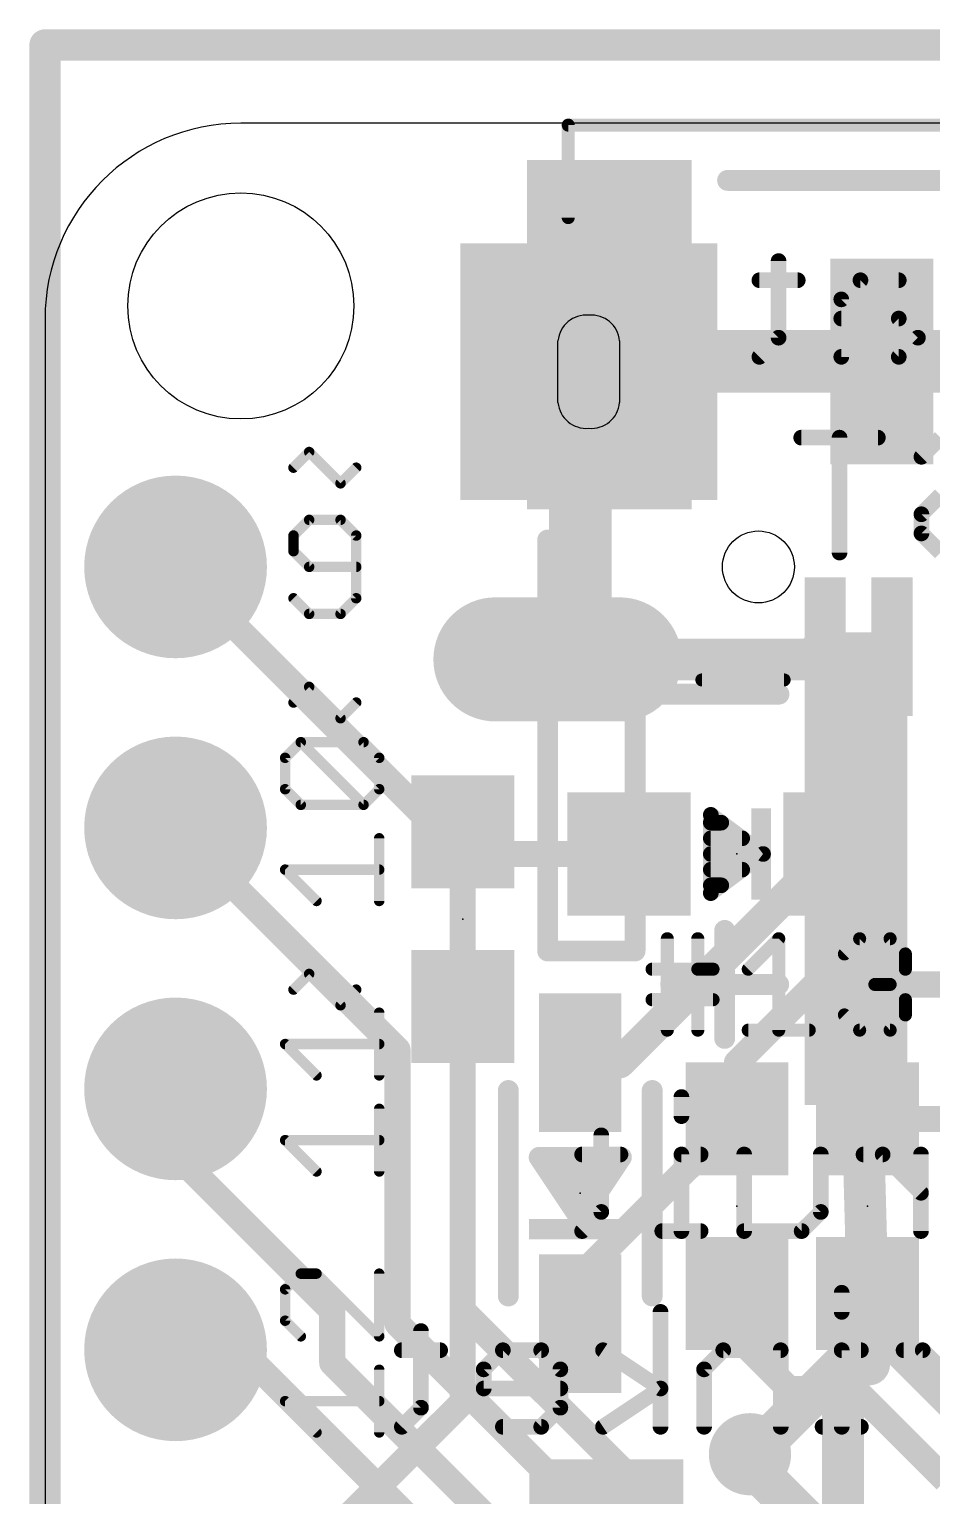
# Model space of a CAD drawing. Extents: x -9 to 9, y -1.3 to 37.
# Drawn here: x -9.04 to -0.26, y 22.71 to 36.98 of the extents above; entities that cross this region are included whole.
import ezdxf

# ---------------------------------------------------------------- set-up
doc = ezdxf.new("R2010")
doc.units = 0
for name, color, linetype in [('1', 12, 'CONTINUOUS'), ('16', 132, 'CONTINUOUS'), ('17', 110, 'CONTINUOUS'), ('18', 110, 'CONTINUOUS'), ('20', 53, 'CONTINUOUS'), ('21', 40, 'CONTINUOUS'), ('22', 6, 'CONTINUOUS'), ('23', 53, 'CONTINUOUS')]:
    doc.layers.add(name, color=color, linetype=linetype)

# ---------------------------------------------------------------- blocks, each defined once
blk = doc.blocks.new('RECT')
blk.add_solid([(-0.5, -0.5), (0.5, -0.5), (-0.5, 0.5), (0.5, 0.5)])
blk = doc.blocks.new('OFFSETP100')
at = {"const_width": 1}
blk.add_lwpolyline([(0, 0), (1, 0)], dxfattribs=at)
at = {"const_width": 0.5}
for points in [[(0, 0.25, 1), (0, -0.25)], [(1, -0.25, 1), (1, 0.25)]]:
    blk.add_lwpolyline(points, format="xyb", dxfattribs=at)
blk = doc.blocks.new('SQUAREP')
blk.add_solid([(-0.5, -0.5), (0.5, -0.5), (-0.5, 0.5), (0.5, 0.5)])
blk = doc.blocks.new('ROUNDP')
at = {"const_width": 0.5}
blk.add_lwpolyline([(0, -0.25, 1), (0, 0.25, 1), (0, -0.25)], format="xyb", dxfattribs=at)
blk = doc.blocks.new('ROUNDV')
at = {"const_width": 0.5}
blk.add_lwpolyline([(0, -0.25, 1), (0, 0.25, 1), (0, -0.25)], format="xyb", dxfattribs=at)

msp = doc.modelspace()

# ---------------------------------------------------------------- linework, layer by layer
at = {"layer": '1'}
for points, const_width in [([(-3.5, 33.75), (-3.6, 33.65)], 0.6096), ([(-0.75, 33.75), (-3.5, 33.75)], 0.6096), ([(-0.75, 33.75), (0.75, 33.75)], 0.6096), ([(-3.683, 31.233), (-3.683, 33.528)], 0.6096), ([(-3.3, 30.85), (-3.683, 31.233)], 0.6096), ([(-1.3, 30.975), (-1.425, 30.85)], 0.4064), ([(-1.3, 30.975), (-1.3, 28.893)], 0.3048), ([(-1.425, 30.85), (-3.3, 30.85)], 0.4064), ([(-4.611, 28.956), (-4.826, 29.171)], 0.254), ([(-3.209, 28.956), (-4.611, 28.956)], 0.254), ([(-1.397, 28.829), (-3.302, 26.924)], 0.3048), ([(-1.397, 28.829), (-1.109, 28.956)], 0.3048), ([(-1.3, 28.893), (-1.173, 28.893)], 0.3048), ([(-1.173, 28.893), (-1.109, 28.956)], 0.3048), ([(-1.397, 27.686), (-2.159, 26.924)], 0.254), ([(0, 27.686), (-1.397, 27.686)], 0.254), ([(-4.826, 27.471), (-4.826, 23.622)], 0.254), ([(-3.302, 26.924), (-3.683, 26.924)], 0.3048), ([(-2.159, 26.924), (-2.159, 26.377)], 0.254), ([(-3.683, 24.853), (-2.159, 26.377)], 0.254), ([(-0.889, 26.377), (0.508, 26.377)], 0.254), ([(-3.683, 24.384), (-3.683, 24.853)], 0.254), ([(-2.159, 24.257), (-2.159, 24.677)], 0.254), ([(-0.889, 24.677), (-0.889, 24.384)], 0.254), ([(-0.889, 24.384), (0.381, 23.114)], 0.254), ([(-1.651, 23.749), (-2.159, 24.257)], 0.254), ([(-1.016, 23.749), (-1.651, 23.749)], 0.254), ([(-0.127, 22.86), (-1.016, 23.749)], 0.254), ([(-4.826, 23.622), (-6.985, 21.463)], 0.254), ([(-1.173, 22.159), (-2.128, 23.114)], 0.4064), ([(-2.032, 23.114), (-2.128, 23.114)], 0.4064)]:
    msp.add_lwpolyline(points, dxfattribs=dict(at, const_width=const_width))
for points, const_width in [([(-3.5, 33.9024, 1), (-3.5, 33.5976)], 0.3048), ([(-3.3922, 33.6422, 1), (-3.6078, 33.8578)], 0.3048), ([(-0.75, 33.9024, 1), (-0.75, 33.5976)], 0.3048), ([(-0.75, 33.5976, 1), (-0.75, 33.9024)], 0.3048), ([(-3.5306, 33.528, 1), (-3.8354, 33.528)], 0.3048), ([(-3.7078, 33.7578, 1), (-3.4922, 33.5422)], 0.3048), ([(-3.5752, 31.3408, 1), (-3.7908, 31.1252)], 0.3048), ([(-3.8354, 31.233, 1), (-3.5306, 31.233)], 0.3048), ([(-1.2282, 30.9032, 1), (-1.3718, 31.0468)], 0.2032), ([(-1.2238, 30.975, 1), (-1.3762, 30.975)], 0.1524), ([(-3.4078, 30.7422, 1), (-3.1922, 30.9578)], 0.3048), ([(-3.3, 30.9516, 1), (-3.3, 30.7484)], 0.2032), ([(-1.4968, 30.9218, 1), (-1.3532, 30.7782)], 0.2032), ([(-1.425, 30.7484, 1), (-1.425, 30.9516)], 0.2032), ([(-4.7811, 29.2159, 1), (-4.8709, 29.1261)], 0.127), ([(-4.611, 29.0195, 1), (-4.611, 28.8925)], 0.127), ([(-4.6559, 28.9111, 1), (-4.5661, 29.0009)], 0.127), ([(-3.209, 28.8925, 1), (-3.209, 29.0195)], 0.127), ([(-1.4277, 28.8987, 1), (-1.3663, 28.7593)], 0.1524), ([(-1.3431, 28.7751, 1), (-1.4509, 28.8829)], 0.1524), ([(-1.3, 28.9692, 1), (-1.3, 28.8168)], 0.1524), ([(-1.2265, 28.9473, 1), (-1.1195, 28.8387)], 0.1524), ([(-1.173, 28.8168, 1), (-1.173, 28.9692)], 0.1524), ([(-1.0555, 28.9017, 1), (-1.1625, 29.0103)], 0.1524), ([(-1.0783, 28.8863, 1), (-1.1397, 29.0257)], 0.1524), ([(-1.3762, 28.893, 1), (-1.2238, 28.893)], 0.1524), ([(-1.397, 27.7495, 1), (-1.397, 27.6225)], 0.127), ([(-1.3521, 27.6411, 1), (-1.4419, 27.7309)], 0.127), ([(-4.7625, 27.471, 1), (-4.8895, 27.471)], 0.127), ([(-3.683, 27.0002, 1), (-3.683, 26.8478)], 0.1524), ([(-3.3559, 26.9779, 1), (-3.2481, 26.8701)], 0.1524), ([(-3.302, 26.8478, 1), (-3.302, 27.0002)], 0.1524), ([(-2.0955, 26.924, 1), (-2.2225, 26.924)], 0.127), ([(-2.2039, 26.9689, 1), (-2.1141, 26.8791)], 0.127), ([(-2.2225, 26.377, 1), (-2.0955, 26.377)], 0.127), ([(-2.1141, 26.3321, 1), (-2.2039, 26.4219)], 0.127), ([(-0.889, 26.4405, 1), (-0.889, 26.3135)], 0.127), ([(-3.6195, 24.853, 1), (-3.7465, 24.853)], 0.127), ([(-3.7279, 24.8979, 1), (-3.6381, 24.8081)], 0.127), ([(-2.0955, 24.677, 1), (-2.2225, 24.677)], 0.127), ([(-0.8255, 24.677, 1), (-0.9525, 24.677)], 0.127), ([(-3.7465, 24.384, 1), (-3.6195, 24.384)], 0.127), ([(-0.8441, 24.4289, 1), (-0.9339, 24.3391)], 0.127), ([(-0.9525, 24.384, 1), (-0.8255, 24.384)], 0.127), ([(-2.1141, 24.3019, 1), (-2.2039, 24.2121)], 0.127), ([(-2.2225, 24.257, 1), (-2.0955, 24.257)], 0.127), ([(-1.651, 23.8125, 1), (-1.651, 23.6855)], 0.127), ([(-1.6959, 23.7041, 1), (-1.6061, 23.7939)], 0.127), ([(-0.9711, 23.7939, 1), (-1.0609, 23.7041)], 0.127), ([(-1.016, 23.6855, 1), (-1.016, 23.8125)], 0.127), ([(-4.7811, 23.5771, 1), (-4.8709, 23.6669)], 0.127), ([(-4.8895, 23.622, 1), (-4.7625, 23.622)], 0.127), ([(-2.128, 23.2156, 1), (-2.128, 23.0124)], 0.2032), ([(-2.0562, 23.1858, 1), (-2.1998, 23.0422)], 0.2032), ([(-2.032, 23.0124, 1), (-2.032, 23.2156)], 0.2032)]:
    msp.add_lwpolyline(points, format="xyb", dxfattribs=dict(at, const_width=const_width))
at = {"layer": '16'}
for points, const_width in [([(-8.89, 36.83), (-8.89, 0)], 0.3048), ([(8.89, 36.83), (-8.89, 36.83)], 0.3048), ([(-4.826, 28.956), (-7.62, 31.75)], 0.254), ([(-5.461, 27.051), (-7.62, 29.21)], 0.254), ([(-4.826, 24.511), (-4.826, 28.956)], 0.254), ([(-0.873, 24.13), (-1, 28.812)], 0.4064), ([(-5.461, 24.384), (-5.461, 27.051)], 0.254), ([(-7.62, 26.035), (-7.62, 26.67)], 0.254), ([(-6.096, 24.511), (-7.62, 26.035)], 0.254), ([(-6.096, 24.003), (-6.096, 24.511)], 0.254), ([(-1.016, 20.701), (-4.826, 24.511)], 0.254), ([(-5.461, 24.384), (-2.54, 21.463)], 0.254), ([(-0.985, 24.13), (-1.1275, 23.9875)], 0.4064), ([(-0.985, 24.13), (-0.873, 24.13)], 0.4064), ([(-0.873, 23.988), (-0.873, 24.13)], 0.4064), ([(-6.985, 24.13), (-7.62, 24.13)], 0.254), ([(-3.556, 20.701), (-6.985, 24.13)], 0.254), ([(-3.048, 20.955), (-6.096, 24.003)], 0.254), ([(-2.001, 23.114), (-1.1275, 23.9875)], 0.4064), ([(-1.1275, 22.4856), (-1.1275, 23.9875)], 0.4064), ([(-2.001, 23.114), (-2.032, 23.114)], 0.4064)]:
    msp.add_lwpolyline(points, dxfattribs=dict(at, const_width=const_width))
for points, const_width in [([(-8.8138, 36.83, 1), (-8.9662, 36.83)], 0.1524), ([(-8.89, 36.9062, 1), (-8.89, 36.7538)], 0.1524), ([(-7.5751, 31.7949, 1), (-7.6649, 31.7051)], 0.127), ([(-7.5751, 29.2549, 1), (-7.6649, 29.1651)], 0.127), ([(-4.7625, 28.956, 1), (-4.8895, 28.956)], 0.127), ([(-4.8709, 28.9111, 1), (-4.7811, 29.0009)], 0.127), ([(-0.8984, 28.8148, 1), (-1.1016, 28.8092)], 0.2032), ([(-5.3975, 27.051, 1), (-5.5245, 27.051)], 0.127), ([(-5.5059, 27.0061, 1), (-5.4161, 27.0959)], 0.127), ([(-7.5565, 26.67, 1), (-7.6835, 26.67)], 0.127), ([(-7.5751, 26.0799, 1), (-7.6649, 25.9901)], 0.127), ([(-7.6835, 26.035, 1), (-7.5565, 26.035)], 0.127), ([(-6.0325, 24.511, 1), (-6.1595, 24.511)], 0.127), ([(-6.1409, 24.4661, 1), (-6.0511, 24.5559)], 0.127), ([(-4.7811, 24.5559, 1), (-4.8709, 24.4661)], 0.127), ([(-4.8895, 24.511, 1), (-4.7625, 24.511)], 0.127), ([(-5.4161, 24.4289, 1), (-5.5059, 24.3391)], 0.127), ([(-5.5245, 24.384, 1), (-5.3975, 24.384)], 0.127), ([(-0.985, 24.2316, 1), (-0.985, 24.0284)], 0.2032), ([(-0.9132, 24.0582, 1), (-1.0568, 24.2018)], 0.2032), ([(-0.7714, 24.13, 1), (-0.9746, 24.13)], 0.2032), ([(-0.873, 24.0284, 1), (-0.873, 24.2316)], 0.2032), ([(-7.62, 24.1935, 1), (-7.62, 24.0665)], 0.127), ([(-6.9401, 24.1749, 1), (-7.0299, 24.0851)], 0.127), ([(-6.985, 24.0665, 1), (-6.985, 24.1935)], 0.127), ([(-6.0511, 24.0479, 1), (-6.1409, 23.9581)], 0.127), ([(-1.0259, 23.9875, 1), (-1.2291, 23.9875)], 0.2032), ([(-1.1993, 24.0593, 1), (-1.0557, 23.9157)], 0.2032), ([(-1.0557, 23.9157, 1), (-1.1993, 24.0593)], 0.2032), ([(-0.9746, 24.1272, 1), (-0.7714, 24.1328)], 0.2032), ([(-6.1595, 24.003, 1), (-6.0325, 24.003)], 0.127), ([(-0.9746, 23.988, 1), (-0.7714, 23.988)], 0.2032), ([(-2.032, 23.2156, 1), (-2.032, 23.0124)], 0.2032), ([(-2.0728, 23.1858, 1), (-1.9292, 23.0422)], 0.2032), ([(-2.001, 23.0124, 1), (-2.001, 23.2156)], 0.2032)]:
    msp.add_lwpolyline(points, format="xyb", dxfattribs=dict(at, const_width=const_width))
at = {"layer": '20'}
for p, q in [((6.985, 36.068), (-6.985, 36.068)), ((-8.89, 34.163), (-8.89, 0)), ((-3.9, 33.35), (-3.9, 33.95)), ((-3.3, 33.95), (-3.3, 33.35))]:
    msp.add_line(p, q, dxfattribs=at)
for centre, radius in [((-6.985, 34.29), 1.1), ((-1.95, 31.75), 0.35)]:
    msp.add_circle(centre, radius, dxfattribs=at)
for centre, radius, start, end in [((-6.985, 34.163), 1.905, 90, 180), ((-3.625, 33.925), 0.2761, 84.8056, 174.8056), ((-3.575, 33.925), 0.2761, 5.1944, 95.1944), ((-3.625, 33.375), 0.2761, 185.1944, 275.1944), ((-3.575, 33.375), 0.2761, 264.8056, 354.8056)]:
    msp.add_arc(centre, radius, start, end, dxfattribs=at)
at = {"layer": '21'}
for points, const_width in [([(-3.8, 36.0818, 1), (-3.8, 36.0183)], 0.0635), ([(-3.7683, 36.05, 1), (-3.8318, 36.05)], 0.0635), ([(-3.8318, 35.15, 1), (-3.7683, 35.15)], 0.0635), ([(-6.3022, 32.8865, 1), (-6.3382, 32.8506)], 0.0508), ([(-6.3022, 32.8506, 1), (-6.3382, 32.8865)], 0.0508), ([(-6.4907, 32.7339, 1), (-6.4548, 32.698)], 0.0508), ([(-5.8446, 32.698, 1), (-5.8806, 32.7339)], 0.0508), ([(-6.0331, 32.5814, 1), (-5.9972, 32.5455)], 0.0508), ([(-6.0331, 32.5455, 1), (-5.9972, 32.5814)], 0.0508), ([(-6.3202, 32.2334, 1), (-6.3202, 32.1826)], 0.0508), ([(-6.3022, 32.19, 1), (-6.3382, 32.2259)], 0.0508), ([(-5.9972, 32.2259, 1), (-6.0331, 32.19)], 0.0508), ([(-6.0151, 32.1826, 1), (-6.0151, 32.2334)], 0.0508), ([(-6.4473, 32.0555, 1), (-6.4981, 32.0555)], 0.0508), ([(-6.4907, 32.0734, 1), (-6.4548, 32.0375)], 0.0508), ([(-5.8372, 32.0555, 1), (-5.888, 32.0555)], 0.0508), ([(-5.8806, 32.0375, 1), (-5.8446, 32.0734)], 0.0508), ([(-6.4548, 31.9209, 1), (-6.4907, 31.885)], 0.0508), ([(-6.4981, 31.9029, 1), (-6.4473, 31.9029)], 0.0508), ([(-6.3202, 31.7758, 1), (-6.3202, 31.725)], 0.0508), ([(-6.3382, 31.7324, 1), (-6.3022, 31.7684)], 0.0508), ([(-5.8626, 31.725, 1), (-5.8626, 31.7758)], 0.0508), ([(-6.4548, 31.4633, 1), (-6.4907, 31.4274)], 0.0508), ([(-5.888, 31.4453, 1), (-5.8372, 31.4453)], 0.0508), ([(-5.8446, 31.4274, 1), (-5.8806, 31.4633)], 0.0508), ([(-6.3202, 31.3182, 1), (-6.3202, 31.2674)], 0.0508), ([(-6.3382, 31.2748, 1), (-6.3022, 31.3108)], 0.0508), ([(-6.0331, 31.3108, 1), (-5.9972, 31.2748)], 0.0508), ([(-6.0151, 31.2674, 1), (-6.0151, 31.3182)], 0.0508), ([(-2.5, 30.6818, 1), (-2.5, 30.6183)], 0.0635), ([(-1.7, 30.6183, 1), (-1.7, 30.6818)], 0.0635), ([(-6.3022, 30.6005, 1), (-6.3382, 30.5646)], 0.0508), ([(-6.3022, 30.5646, 1), (-6.3382, 30.6005)], 0.0508), ([(-6.4907, 30.4479, 1), (-6.4548, 30.412)], 0.0508), ([(-5.8446, 30.412, 1), (-5.8806, 30.4479)], 0.0508), ([(-6.0331, 30.2954, 1), (-5.9972, 30.2595)], 0.0508), ([(-6.0331, 30.2595, 1), (-5.9972, 30.2954)], 0.0508), ([(-6.4015, 30.0698, 1), (-6.4015, 30.019)], 0.0508), ([(-6.3835, 30.0624, 1), (-6.4194, 30.0265)], 0.0508), ([(-6.3835, 30.0265, 1), (-6.4194, 30.0624)], 0.0508), ([(-5.7734, 30.0624, 1), (-5.8093, 30.0265)], 0.0508), ([(-5.7913, 30.019, 1), (-5.7913, 30.0698)], 0.0508), ([(-6.5286, 29.8919, 1), (-6.5794, 29.8919)], 0.0508), ([(-6.5719, 29.9099, 1), (-6.536, 29.8739)], 0.0508), ([(-5.6134, 29.8919, 1), (-5.6642, 29.8919)], 0.0508), ([(-5.6568, 29.8739, 1), (-5.6208, 29.9099)], 0.0508), ([(-6.5794, 29.5868, 1), (-6.5286, 29.5868)], 0.0508), ([(-6.536, 29.6048, 1), (-6.5719, 29.5689)], 0.0508), ([(-5.6642, 29.5868, 1), (-5.6134, 29.5868)], 0.0508), ([(-5.6208, 29.5689, 1), (-5.6568, 29.6048)], 0.0508), ([(-6.4015, 29.4597, 1), (-6.4015, 29.4089)], 0.0508), ([(-6.4194, 29.4164, 1), (-6.3835, 29.4523)], 0.0508), ([(-5.8093, 29.4523, 1), (-5.7734, 29.4164)], 0.0508), ([(-5.8093, 29.4164, 1), (-5.7734, 29.4523)], 0.0508), ([(-5.7913, 29.4089, 1), (-5.7913, 29.4597)], 0.0508), ([(-2.3901, 29.3675, 1), (-2.4359, 29.3065)], 0.0762), ([(-2.3749, 29.337, 1), (-2.4511, 29.337)], 0.0762), ([(-2.413, 29.2989, 1), (-2.413, 29.2227)], 0.0762), ([(-2.3114, 29.2227, 1), (-2.3114, 29.2989)], 0.0762), ([(-5.6134, 29.1089, 1), (-5.6642, 29.1089)], 0.0508), ([(-2.413, 29.1465, 1), (-2.413, 29.0703)], 0.0762), ([(-2.1082, 29.0703, 1), (-2.1082, 29.1465)], 0.0762), ([(-2.413, 28.9941, 1), (-2.413, 28.9179)], 0.0762), ([(-1.8821, 28.9255, 1), (-1.9279, 28.9865)], 0.0762), ([(-1.9279, 28.9255, 1), (-1.8821, 28.9865)], 0.0762), ([(-1.905, 28.9179, 1), (-1.905, 28.9941)], 0.0762), ([(-6.554, 28.8293, 1), (-6.554, 28.7785)], 0.0508), ([(-6.536, 28.8218, 1), (-6.5719, 28.7859)], 0.0508), ([(-5.6388, 28.7785, 1), (-5.6388, 28.8293)], 0.0508), ([(-2.413, 28.8417, 1), (-2.413, 28.7655)], 0.0762), ([(-2.1082, 28.7655, 1), (-2.1082, 28.8417)], 0.0762), ([(-2.413, 28.6893, 1), (-2.413, 28.6131)], 0.0762), ([(-2.3114, 28.6131, 1), (-2.3114, 28.6893)], 0.0762), ([(-2.4359, 28.6055, 1), (-2.3901, 28.5445)], 0.0762), ([(-2.4511, 28.575, 1), (-2.3749, 28.575)], 0.0762), ([(-6.2669, 28.4808, 1), (-6.231, 28.5168)], 0.0508), ([(-5.6642, 28.4988, 1), (-5.6134, 28.4988)], 0.0508), ([(-2.8045, 28.1313, 1), (-2.868, 28.1313)], 0.0635), ([(-2.5079, 28.1313, 1), (-2.5714, 28.1313)], 0.0635), ([(-1.7206, 28.1313, 1), (-1.7841, 28.1313)], 0.0635), ([(-1.7299, 28.1088, 1), (-1.7748, 28.1537)], 0.0635), ([(-0.9652, 28.163, 1), (-0.9652, 28.0995)], 0.0635), ([(-0.9427, 28.1088, 1), (-0.9876, 28.1537)], 0.0635), ([(-0.6461, 28.1537, 1), (-0.691, 28.1088)], 0.0635), ([(-0.6686, 28.0995, 1), (-0.6686, 28.163)], 0.0635), ([(-1.1359, 28.0054, 1), (-1.091, 27.9605)], 0.0635), ([(-0.4885, 27.983, 1), (-0.552, 27.983)], 0.0635), ([(-0.5427, 27.9605, 1), (-0.4978, 28.0054)], 0.0635), ([(-6.3022, 27.8065, 1), (-6.3382, 27.7706)], 0.0508), ([(-6.3022, 27.7706, 1), (-6.3382, 27.8065)], 0.0508), ([(-2.9845, 27.8664, 1), (-2.9845, 27.8029)], 0.0635), ([(-2.5396, 27.8664, 1), (-2.5396, 27.8029)], 0.0635), ([(-2.5396, 27.8029, 1), (-2.5396, 27.8664)], 0.0635), ([(-2.3913, 27.8029, 1), (-2.3913, 27.8664)], 0.0635), ([(-2.0714, 27.8571, 1), (-2.0265, 27.8122)], 0.0635), ([(-0.552, 27.8347, 1), (-0.4885, 27.8347)], 0.0635), ([(-0.4978, 27.8122, 1), (-0.5427, 27.8571)], 0.0635), ([(-0.8169, 27.7181, 1), (-0.8169, 27.6546)], 0.0635), ([(-0.6461, 27.7088, 1), (-0.691, 27.6639)], 0.0635), ([(-0.691, 27.7088, 1), (-0.6461, 27.6639)], 0.0635), ([(-0.6686, 27.6546, 1), (-0.6686, 27.7181)], 0.0635), ([(-6.4907, 27.6539, 1), (-6.4548, 27.618)], 0.0508), ([(-5.8446, 27.618, 1), (-5.8806, 27.6539)], 0.0508), ([(-2.9845, 27.5698, 1), (-2.9845, 27.5063)], 0.0635), ([(-2.3913, 27.5063, 1), (-2.3913, 27.5698)], 0.0635), ([(-0.4885, 27.5381, 1), (-0.552, 27.5381)], 0.0635), ([(-0.5427, 27.5156, 1), (-0.4978, 27.5605)], 0.0635), ([(-6.0331, 27.5014, 1), (-5.9972, 27.4655)], 0.0508), ([(-6.0331, 27.4655, 1), (-5.9972, 27.5014)], 0.0508), ([(-5.6134, 27.4114, 1), (-5.6642, 27.4114)], 0.0508), ([(-1.091, 27.4122, 1), (-1.1359, 27.3673)], 0.0635), ([(-0.552, 27.3898, 1), (-0.4885, 27.3898)], 0.0635), ([(-0.4978, 27.3673, 1), (-0.5427, 27.4122)], 0.0635), ([(-2.868, 27.2415, 1), (-2.8045, 27.2415)], 0.0635), ([(-2.5714, 27.2415, 1), (-2.5079, 27.2415)], 0.0635), ([(-2.049, 27.2733, 1), (-2.049, 27.2098)], 0.0635), ([(-1.7841, 27.2415, 1), (-1.7206, 27.2415)], 0.0635), ([(-1.4558, 27.2098, 1), (-1.4558, 27.2733)], 0.0635), ([(-0.9652, 27.2733, 1), (-0.9652, 27.2098)], 0.0635), ([(-0.9876, 27.219, 1), (-0.9427, 27.264)], 0.0635), ([(-0.691, 27.264, 1), (-0.6461, 27.219)], 0.0635), ([(-0.6686, 27.2098, 1), (-0.6686, 27.2733)], 0.0635), ([(-6.554, 27.1317, 1), (-6.554, 27.0809)], 0.0508), ([(-6.536, 27.1243, 1), (-6.5719, 27.0884)], 0.0508), ([(-5.6388, 27.0809, 1), (-5.6388, 27.1317)], 0.0508), ([(-6.2669, 26.7833, 1), (-6.231, 26.8192)], 0.0508), ([(-5.6642, 26.8013, 1), (-5.6134, 26.8013)], 0.0508), ([(-4.3322, 26.654, 1), (-4.4338, 26.654)], 0.1016), ([(-2.9322, 26.654, 1), (-3.0338, 26.654)], 0.1016), ([(-5.6134, 26.4759, 1), (-5.6642, 26.4759)], 0.0508), ([(-6.554, 26.1962, 1), (-6.554, 26.1454)], 0.0508), ([(-6.536, 26.1888, 1), (-6.5719, 26.1529)], 0.0508), ([(-5.6388, 26.1454, 1), (-5.6388, 26.1962)], 0.0508), ([(-4.0407, 26.0322, 1), (-4.1253, 25.9758)], 0.1016), ([(-4.083, 26.0548, 1), (-4.083, 25.9532)], 0.1016), ([(-3.2407, 25.9758, 1), (-3.3253, 26.0322)], 0.1016), ([(-3.283, 25.9532, 1), (-3.283, 26.0548)], 0.1016), ([(-6.2669, 25.8478, 1), (-6.231, 25.8837)], 0.0508), ([(-5.6642, 25.8658, 1), (-5.6134, 25.8658)], 0.0508), ([(-3.8407, 25.8822, 1), (-3.9253, 25.8258)], 0.1016), ([(-3.883, 25.9048, 1), (-3.883, 25.8032)], 0.1016), ([(-3.8513, 25.8572, 1), (-3.8513, 25.7556)], 0.1016), ([(-3.4407, 25.8258, 1), (-3.5253, 25.8822)], 0.1016), ([(-3.5147, 25.7556, 1), (-3.5147, 25.8572)], 0.1016), ([(-3.483, 25.8032, 1), (-3.483, 25.9048)], 0.1016), ([(-3.7158, 25.654, 1), (-3.7158, 25.5524)], 0.1016), ([(-3.6502, 25.5524, 1), (-3.6502, 25.654)], 0.1016), ([(-3.7253, 25.5822, 1), (-3.6407, 25.5258)], 0.1016), ([(-3.7253, 25.5258, 1), (-3.6407, 25.5822)], 0.1016), ([(-3.7253, 25.4322, 1), (-3.6407, 25.3758)], 0.1016), ([(-3.7253, 25.3758, 1), (-3.6407, 25.4322)], 0.1016), ([(-6.4015, 24.8968, 1), (-6.4015, 24.846)], 0.0508), ([(-6.3835, 24.8534, 1), (-6.4194, 24.8894)], 0.0508), ([(-6.231, 24.8894, 1), (-6.2669, 24.8534)], 0.0508), ([(-6.2489, 24.846, 1), (-6.2489, 24.8968)], 0.0508), ([(-5.6134, 24.8714, 1), (-5.6642, 24.8714)], 0.0508), ([(-6.5286, 24.7189, 1), (-6.5794, 24.7189)], 0.0508), ([(-6.5719, 24.7368, 1), (-6.536, 24.7009)], 0.0508), ([(-4.4338, 24.654, 1), (-4.3322, 24.654)], 0.1016), ([(-3.0338, 24.654, 1), (-2.9322, 24.654)], 0.1016), ([(-6.536, 24.4318, 1), (-6.5719, 24.3958)], 0.0508), ([(-6.5794, 24.4138, 1), (-6.5286, 24.4138)], 0.0508), ([(-6.4194, 24.2433, 1), (-6.3835, 24.2792)], 0.0508), ([(-5.6642, 24.2613, 1), (-5.6134, 24.2613)], 0.0508), ([(-5.6568, 24.2433, 1), (-5.6208, 24.2792)], 0.0508), ([(-5.6134, 23.9359, 1), (-5.6642, 23.9359)], 0.0508), ([(-6.554, 23.6562, 1), (-6.554, 23.6054)], 0.0508), ([(-6.536, 23.6488, 1), (-6.5719, 23.6129)], 0.0508), ([(-5.6388, 23.6054, 1), (-5.6388, 23.6562)], 0.0508), ([(-6.2669, 23.3078, 1), (-6.231, 23.3437)], 0.0508), ([(-5.6642, 23.3258, 1), (-5.6134, 23.3258)], 0.0508)]:
    msp.add_lwpolyline(points, format="xyb", dxfattribs=dict(at, const_width=const_width))
for points, const_width in [([(3.8, 36.05), (-3.8, 36.05)], 0.127), ([(-3.8, 36.05), (-3.8, 35.15)], 0.127), ([(-6.4727, 32.716), (-6.3202, 32.8685)], 0.1016), ([(-6.3202, 32.8685), (-6.0151, 32.5635)], 0.1016), ([(-6.0151, 32.5635), (-5.8626, 32.716)], 0.1016), ([(-6.3202, 32.208), (-6.4727, 32.0555)], 0.1016), ([(-6.0151, 32.208), (-6.3202, 32.208)], 0.1016), ([(-5.8626, 32.0555), (-6.0151, 32.208)], 0.1016), ([(-6.4727, 32.0555), (-6.4727, 31.9029)], 0.1016), ([(-5.8626, 31.4453), (-5.8626, 32.0555)], 0.1016), ([(-6.4727, 31.9029), (-6.3202, 31.7504)], 0.1016), ([(-6.3202, 31.7504), (-5.8626, 31.7504)], 0.1016), ([(-6.4727, 31.4453), (-6.3202, 31.2928)], 0.1016), ([(-6.0151, 31.2928), (-5.8626, 31.4453)], 0.1016), ([(-6.3202, 31.2928), (-6.0151, 31.2928)], 0.1016), ([(-1.7, 30.65), (-2.5, 30.65)], 0.127), ([(-6.4727, 30.43), (-6.3202, 30.5825)], 0.1016), ([(-6.3202, 30.5825), (-6.0151, 30.2775)], 0.1016), ([(-6.0151, 30.2775), (-5.8626, 30.43)], 0.1016), ([(-6.554, 29.8919), (-6.4015, 30.0444)], 0.1016), ([(-6.4015, 30.0444), (-5.7913, 30.0444)], 0.1016), ([(-5.7913, 29.4343), (-6.4015, 30.0444)], 0.1016), ([(-5.7913, 30.0444), (-5.6388, 29.8919)], 0.1016), ([(-6.554, 29.5868), (-6.554, 29.8919)], 0.1016), ([(-5.6388, 29.8919), (-5.6388, 29.5868)], 0.1016), ([(-6.4015, 29.4343), (-6.554, 29.5868)], 0.1016), ([(-5.6388, 29.5868), (-5.7913, 29.4343)], 0.1016), ([(-5.7913, 29.4343), (-6.4015, 29.4343)], 0.1016), ([(-1.905, 28.956), (-2.413, 29.337)], 0.1524), ([(-2.413, 29.337), (-2.413, 28.575)], 0.1524), ([(-2.413, 29.2608), (-2.3114, 29.2608)], 0.1524), ([(-5.6388, 28.4988), (-5.6388, 29.1089)], 0.1016), ([(-2.413, 29.1084), (-2.1082, 29.1084)], 0.1524), ([(-2.413, 28.575), (-1.905, 28.956)], 0.1524), ([(-2.413, 28.956), (-1.905, 28.956)], 0.1524), ([(-6.2489, 28.4988), (-6.554, 28.8039)], 0.1016), ([(-6.554, 28.8039), (-5.6388, 28.8039)], 0.1016), ([(-2.413, 28.8036), (-2.1082, 28.8036)], 0.1524), ([(-2.413, 28.6512), (-2.3114, 28.6512)], 0.1524), ([(-2.8362, 27.2415), (-2.8362, 28.1313)], 0.127), ([(-2.5396, 28.1313), (-2.5396, 27.2415)], 0.127), ([(-2.049, 27.8347), (-1.7524, 28.1313)], 0.127), ([(-1.7524, 28.1313), (-1.7524, 27.2415)], 0.127), ([(-1.1135, 27.983), (-0.9652, 28.1313)], 0.127), ([(-0.9652, 28.1313), (-0.6686, 28.1313)], 0.127), ([(-0.6686, 28.1313), (-0.5203, 27.983)], 0.127), ([(-0.5203, 27.983), (-0.5203, 27.8347)], 0.127), ([(-6.4727, 27.636), (-6.3202, 27.7885)], 0.1016), ([(-6.3202, 27.7885), (-6.0151, 27.4835)], 0.1016), ([(-2.9845, 27.8347), (-2.5396, 27.8347)], 0.127), ([(-2.5396, 27.8347), (-2.3913, 27.8347)], 0.127), ([(-0.5203, 27.8347), (-0.6686, 27.6864)], 0.127), ([(-0.6686, 27.6864), (-0.8169, 27.6864)], 0.127), ([(-0.6686, 27.6864), (-0.5203, 27.5381)], 0.127), ([(-6.0151, 27.4835), (-5.8626, 27.636)], 0.1016), ([(-2.9845, 27.5381), (-2.3913, 27.5381)], 0.127), ([(-0.5203, 27.5381), (-0.5203, 27.3898)], 0.127), ([(-5.6388, 26.8013), (-5.6388, 27.4114)], 0.1016), ([(-0.9652, 27.2415), (-1.1135, 27.3898)], 0.127), ([(-0.5203, 27.3898), (-0.6686, 27.2415)], 0.127), ([(-2.049, 27.2415), (-1.4558, 27.2415)], 0.127), ([(-0.6686, 27.2415), (-0.9652, 27.2415)], 0.127), ([(-6.2489, 26.8013), (-6.554, 27.1063)], 0.1016), ([(-6.554, 27.1063), (-5.6388, 27.1063)], 0.1016), ([(-4.383, 24.654), (-4.383, 26.654)], 0.2032), ([(-2.983, 26.654), (-2.983, 24.654)], 0.2032), ([(-5.6388, 25.8658), (-5.6388, 26.4759)], 0.1016), ([(-6.2489, 25.8658), (-6.554, 26.1708)], 0.1016), ([(-6.554, 26.1708), (-5.6388, 26.1708)], 0.1016), ([(-3.683, 25.404), (-4.083, 26.004)], 0.2032), ([(-4.083, 26.004), (-3.283, 26.004)], 0.2032), ([(-3.283, 26.004), (-3.683, 25.404)], 0.2032), ([(-3.683, 25.554), (-3.883, 25.854)], 0.2032), ([(-3.883, 25.854), (-3.483, 25.854)], 0.2032), ([(-3.8513, 25.8064), (-3.5147, 25.8064)], 0.2032), ([(-3.483, 25.854), (-3.683, 25.554)], 0.2032), ([(-3.7158, 25.6032), (-3.6502, 25.6032)], 0.2032), ([(-6.4015, 24.8714), (-6.554, 24.7189)], 0.1016), ([(-6.2489, 24.8714), (-6.4015, 24.8714)], 0.1016), ([(-5.6388, 24.2613), (-6.2489, 24.8714)], 0.1016), ([(-5.6388, 24.8714), (-5.6388, 24.2613)], 0.1016), ([(-6.554, 24.7189), (-6.554, 24.4138)], 0.1016), ([(-6.554, 24.4138), (-6.4015, 24.2613)], 0.1016), ([(-5.6388, 23.3258), (-5.6388, 23.9359)], 0.1016), ([(-6.2489, 23.3258), (-6.554, 23.6308)], 0.1016), ([(-6.554, 23.6308), (-5.6388, 23.6308)], 0.1016)]:
    msp.add_lwpolyline(points, dxfattribs=dict(at, const_width=const_width))
at = {"layer": '22'}
for points, const_width in [([(2.25, 35.512), (-2.25, 35.512)], 0.2032), ([(-1.7539, 34.7268), (-1.7539, 33.9811)], 0.1524), ([(-1.5675, 34.5404), (-1.9403, 34.5404)], 0.1524), ([(-0.9574, 34.5404), (-1.1438, 34.354)], 0.1524), ([(-0.5845, 34.5404), (-0.9574, 34.5404)], 0.1524), ([(-1.1438, 34.354), (-1.1438, 33.7947)], 0.1524), ([(-0.5845, 34.1675), (-1.1438, 34.1675)], 0.1524), ([(-0.3981, 33.9811), (-0.5845, 34.1675)], 0.1524), ([(-1.7539, 33.9811), (-1.9403, 33.7947)], 0.1524), ([(-0.5845, 33.7947), (-0.3981, 33.9811)], 0.1524), ([(-1.1438, 33.7947), (-0.5845, 33.7947)], 0.1524), ([(-0.7879, 33.0083), (-1.5336, 33.0083)], 0.1524), ([(-1.1607, 31.8897), (-1.1607, 33.0083)], 0.1524), ([(-0.3642, 32.8218), (-0.1778, 33.0083)], 0.1524), ([(-0.1778, 32.449), (-0.3642, 32.2626)], 0.1524), ([(-0.3642, 32.2626), (-0.3642, 32.0761)], 0.1524), ([(-4, 32.012), (-4, 28.012)], 0.2032), ([(-0.3642, 32.0761), (-0.1778, 31.8897)], 0.1524), ([(-3.15, 28.012), (-3.15, 30.512)], 0.2032), ([(-3.15, 30.512), (-1.75, 30.512)], 0.2032), ([(-2.278, 28.2121), (-2.278, 27.1613)], 0.2032), ([(-4, 28.012), (-3.15, 28.012)], 0.2032), ([(-1.7526, 27.6867), (-2.8034, 27.6867)], 0.2032), ([(-2.6989, 26.5907), (-2.6989, 26.4043)], 0.1524), ([(-3.4785, 26.2178), (-3.4785, 25.4721)], 0.1524), ([(-3.292, 26.0314), (-3.6649, 26.0314)], 0.1524), ([(-2.5124, 26.0314), (-2.6989, 26.0314)], 0.1524), ([(-2.6989, 26.0314), (-2.6989, 25.2857)], 0.1524), ([(-2.0887, 25.2857), (-2.0887, 26.0314)], 0.1524), ([(-1.343, 26.0314), (-1.343, 25.4721)], 0.1524), ([(-0.7414, 26.0314), (-0.9278, 26.0314)], 0.1524), ([(-0.3685, 25.6586), (-0.7414, 26.0314)], 0.1524), ([(-0.3685, 25.2857), (-0.3685, 26.0314)], 0.1524), ([(-3.4785, 25.4721), (-3.6649, 25.2857)], 0.1524), ([(-1.343, 25.4721), (-1.5295, 25.2857)], 0.1524), ([(-2.5124, 25.2857), (-2.8853, 25.2857)], 0.1524), ([(-1.5295, 25.2857), (-2.0887, 25.2857)], 0.1524), ([(-1.1397, 24.6857), (-1.1397, 24.4993)], 0.1524), ([(-2.9022, 23.3807), (-2.9022, 24.4993)], 0.1524), ([(-5.2325, 24.3128), (-5.2325, 23.5671)], 0.1524), ([(-5.0461, 24.1264), (-5.419, 24.1264)], 0.1524), ([(-4.436, 24.1264), (-4.6224, 23.94)], 0.1524), ([(-4.0632, 24.1264), (-4.436, 24.1264)], 0.1524), ([(-3.8767, 23.94), (-4.0632, 24.1264)], 0.1524), ([(-2.9022, 23.7536), (-3.4615, 24.1264)], 0.1524), ([(-2.2921, 24.1264), (-2.4785, 23.94)], 0.1524), ([(-1.7328, 24.1264), (-2.2921, 24.1264)], 0.1524), ([(-1.7328, 23.3807), (-1.7328, 24.1264)], 0.1524), ([(-0.9532, 24.1264), (-1.1397, 24.1264)], 0.1524), ([(-1.1397, 24.1264), (-1.1397, 23.3807)], 0.1524), ([(-0.3516, 24.1264), (-0.538, 24.1264)], 0.1524), ([(0.0213, 23.7536), (-0.3516, 24.1264)], 0.1524), ([(-4.6224, 23.94), (-4.6224, 23.7536)], 0.1524), ([(-3.8767, 23.5671), (-3.8767, 23.94)], 0.1524), ([(-2.4785, 23.94), (-2.4785, 23.3807)], 0.1524), ([(-4.6224, 23.7536), (-3.8767, 23.7536)], 0.1524), ([(-3.4615, 23.3807), (-2.9022, 23.7536)], 0.1524), ([(-5.2325, 23.5671), (-5.419, 23.3807)], 0.1524), ([(-4.0632, 23.3807), (-3.8767, 23.5671)], 0.1524), ([(-4.436, 23.3807), (-4.0632, 23.3807)], 0.1524), ([(-0.9532, 23.3807), (-1.3261, 23.3807)], 0.1524)]:
    msp.add_lwpolyline(points, dxfattribs=dict(at, const_width=const_width))
for points, const_width in [([(-2.25, 35.5628, 1), (-2.25, 35.4612)], 0.1016), ([(-1.7158, 34.7268, 1), (-1.792, 34.7268)], 0.0762), ([(-1.9403, 34.5785, 1), (-1.9403, 34.5023)], 0.0762), ([(-1.5675, 34.5023, 1), (-1.5675, 34.5785)], 0.0762), ([(-0.9574, 34.5785, 1), (-0.9574, 34.5023)], 0.0762), ([(-0.9304, 34.5135, 1), (-0.9843, 34.5673)], 0.0762), ([(-0.5845, 34.5023, 1), (-0.5845, 34.5785)], 0.0762), ([(-1.1057, 34.354, 1), (-1.1819, 34.354)], 0.0762), ([(-1.1707, 34.3809, 1), (-1.1169, 34.327)], 0.0762), ([(-1.1438, 34.2056, 1), (-1.1438, 34.1294)], 0.0762), ([(-0.5576, 34.1945, 1), (-0.6115, 34.1406)], 0.0762), ([(-0.5845, 34.1294, 1), (-0.5845, 34.2056)], 0.0762), ([(-1.792, 33.9811, 1), (-1.7158, 33.9811)], 0.0762), ([(-1.727, 33.9542, 1), (-1.7809, 34.0081)], 0.0762), ([(-0.3712, 33.9542, 1), (-0.425, 34.0081)], 0.0762), ([(-0.425, 33.9542, 1), (-0.3712, 34.0081)], 0.0762), ([(-1.9673, 33.8216, 1), (-1.9134, 33.7678)], 0.0762), ([(-1.1438, 33.8328, 1), (-1.1438, 33.7566)], 0.0762), ([(-1.1819, 33.7947, 1), (-1.1057, 33.7947)], 0.0762), ([(-0.6115, 33.8216, 1), (-0.5576, 33.7678)], 0.0762), ([(-0.5845, 33.7566, 1), (-0.5845, 33.8328)], 0.0762), ([(-1.5336, 33.0464, 1), (-1.5336, 32.9702)], 0.0762), ([(-1.1226, 33.0083, 1), (-1.1988, 33.0083)], 0.0762), ([(-0.7879, 32.9702, 1), (-0.7879, 33.0464)], 0.0762), ([(-0.3911, 32.8488, 1), (-0.3373, 32.7949)], 0.0762), ([(-0.3261, 32.2626, 1), (-0.4023, 32.2626)], 0.0762), ([(-0.3911, 32.2895, 1), (-0.3373, 32.2356)], 0.0762), ([(-3.9492, 32.012, 1), (-4.0508, 32.012)], 0.1016), ([(-0.3373, 32.1031, 1), (-0.3911, 32.0492)], 0.0762), ([(-0.4023, 32.0761, 1), (-0.3261, 32.0761)], 0.0762), ([(-1.1988, 31.8897, 1), (-1.1226, 31.8897)], 0.0762), ([(-3.0992, 30.512, 1), (-3.2008, 30.512)], 0.1016), ([(-3.15, 30.5628, 1), (-3.15, 30.4612)], 0.1016), ([(-1.75, 30.4612, 1), (-1.75, 30.5628)], 0.1016), ([(-2.2272, 28.2121, 1), (-2.3288, 28.2121)], 0.1016), ([(-4, 28.0628, 1), (-4, 27.9612)], 0.1016), ([(-4.0508, 28.012, 1), (-3.9492, 28.012)], 0.1016), ([(-3.2008, 28.012, 1), (-3.0992, 28.012)], 0.1016), ([(-3.15, 27.9612, 1), (-3.15, 28.0628)], 0.1016), ([(-2.8034, 27.7375, 1), (-2.8034, 27.6359)], 0.1016), ([(-1.7526, 27.6359, 1), (-1.7526, 27.7375)], 0.1016), ([(-2.3288, 27.1613, 1), (-2.2272, 27.1613)], 0.1016), ([(-2.6608, 26.5907, 1), (-2.737, 26.5907)], 0.0762), ([(-2.737, 26.4043, 1), (-2.6608, 26.4043)], 0.0762), ([(-3.4404, 26.2178, 1), (-3.5166, 26.2178)], 0.0762), ([(-3.6649, 26.0695, 1), (-3.6649, 25.9933)], 0.0762), ([(-3.292, 25.9933, 1), (-3.292, 26.0695)], 0.0762), ([(-2.6989, 26.0695, 1), (-2.6989, 25.9933)], 0.0762), ([(-2.6608, 26.0314, 1), (-2.737, 26.0314)], 0.0762), ([(-2.5124, 25.9933, 1), (-2.5124, 26.0695)], 0.0762), ([(-2.0506, 26.0314, 1), (-2.1268, 26.0314)], 0.0762), ([(-1.3049, 26.0314, 1), (-1.3811, 26.0314)], 0.0762), ([(-0.9278, 26.0695, 1), (-0.9278, 25.9933)], 0.0762), ([(-0.7144, 26.0583, 1), (-0.7683, 26.0045)], 0.0762), ([(-0.7414, 25.9933, 1), (-0.7414, 26.0695)], 0.0762), ([(-0.3304, 26.0314, 1), (-0.4066, 26.0314)], 0.0762), ([(-0.3955, 25.6316, 1), (-0.3416, 25.6855)], 0.0762), ([(-3.4515, 25.4452, 1), (-3.5054, 25.4991)], 0.0762), ([(-1.3161, 25.4452, 1), (-1.37, 25.4991)], 0.0762), ([(-3.5166, 25.4721, 1), (-3.4404, 25.4721)], 0.0762), ([(-1.3811, 25.4721, 1), (-1.3049, 25.4721)], 0.0762), ([(-3.6918, 25.3126, 1), (-3.6379, 25.2588)], 0.0762), ([(-2.8853, 25.3238, 1), (-2.8853, 25.2476)], 0.0762), ([(-2.737, 25.2857, 1), (-2.6608, 25.2857)], 0.0762), ([(-2.5124, 25.2476, 1), (-2.5124, 25.3238)], 0.0762), ([(-2.0887, 25.3238, 1), (-2.0887, 25.2476)], 0.0762), ([(-2.1268, 25.2857, 1), (-2.0506, 25.2857)], 0.0762), ([(-1.5564, 25.3126, 1), (-1.5025, 25.2588)], 0.0762), ([(-1.5295, 25.2476, 1), (-1.5295, 25.3238)], 0.0762), ([(-0.4066, 25.2857, 1), (-0.3304, 25.2857)], 0.0762), ([(-1.1016, 24.6857, 1), (-1.1778, 24.6857)], 0.0762), ([(-2.8641, 24.4993, 1), (-2.9403, 24.4993)], 0.0762), ([(-1.1778, 24.4993, 1), (-1.1016, 24.4993)], 0.0762), ([(-5.1944, 24.3128, 1), (-5.2706, 24.3128)], 0.0762), ([(-5.419, 24.1645, 1), (-5.419, 24.0883)], 0.0762), ([(-5.0461, 24.0883, 1), (-5.0461, 24.1645)], 0.0762), ([(-4.436, 24.1645, 1), (-4.436, 24.0883)], 0.0762), ([(-4.4091, 24.0995, 1), (-4.4629, 24.1533)], 0.0762), ([(-4.0362, 24.1533, 1), (-4.0901, 24.0995)], 0.0762), ([(-4.0632, 24.0883, 1), (-4.0632, 24.1645)], 0.0762), ([(-3.4404, 24.1581, 1), (-3.4826, 24.0947)], 0.0762), ([(-2.2921, 24.1645, 1), (-2.2921, 24.0883)], 0.0762), ([(-2.2652, 24.0995, 1), (-2.319, 24.1533)], 0.0762), ([(-1.6947, 24.1264, 1), (-1.7709, 24.1264)], 0.0762), ([(-1.7328, 24.0883, 1), (-1.7328, 24.1645)], 0.0762), ([(-1.1397, 24.1645, 1), (-1.1397, 24.0883)], 0.0762), ([(-1.1016, 24.1264, 1), (-1.1778, 24.1264)], 0.0762), ([(-0.9532, 24.0883, 1), (-0.9532, 24.1645)], 0.0762), ([(-0.538, 24.1645, 1), (-0.538, 24.0883)], 0.0762), ([(-0.3246, 24.1533, 1), (-0.3785, 24.0995)], 0.0762), ([(-0.3516, 24.0883, 1), (-0.3516, 24.1645)], 0.0762), ([(-4.6494, 23.9669, 1), (-4.5955, 23.913)], 0.0762), ([(-4.5843, 23.94, 1), (-4.6605, 23.94)], 0.0762), ([(-3.8386, 23.94, 1), (-3.9148, 23.94)], 0.0762), ([(-3.9037, 23.913, 1), (-3.8498, 23.9669)], 0.0762), ([(-2.5055, 23.9669, 1), (-2.4516, 23.913)], 0.0762), ([(-2.4404, 23.94, 1), (-2.5166, 23.94)], 0.0762), ([(-4.6224, 23.7917, 1), (-4.6224, 23.7155)], 0.0762), ([(-4.6605, 23.7536, 1), (-4.5843, 23.7536)], 0.0762), ([(-3.8767, 23.7155, 1), (-3.8767, 23.7917)], 0.0762), ([(-2.8811, 23.7218, 1), (-2.9234, 23.7853)], 0.0762), ([(-2.9234, 23.7218, 1), (-2.8811, 23.7853)], 0.0762), ([(-5.2706, 23.5671, 1), (-5.1944, 23.5671)], 0.0762), ([(-5.2056, 23.5402, 1), (-5.2595, 23.5941)], 0.0762), ([(-3.9148, 23.5671, 1), (-3.8386, 23.5671)], 0.0762), ([(-3.8498, 23.5402, 1), (-3.9037, 23.5941)], 0.0762), ([(-5.4459, 23.4076, 1), (-5.392, 23.3538)], 0.0762), ([(-4.436, 23.4188, 1), (-4.436, 23.3426)], 0.0762), ([(-4.0901, 23.4076, 1), (-4.0362, 23.3538)], 0.0762), ([(-4.0632, 23.3426, 1), (-4.0632, 23.4188)], 0.0762), ([(-3.4826, 23.4124, 1), (-3.4404, 23.349)], 0.0762), ([(-2.9403, 23.3807, 1), (-2.8641, 23.3807)], 0.0762), ([(-2.5166, 23.3807, 1), (-2.4404, 23.3807)], 0.0762), ([(-1.7709, 23.3807, 1), (-1.6947, 23.3807)], 0.0762), ([(-1.3261, 23.4188, 1), (-1.3261, 23.3426)], 0.0762), ([(-1.1778, 23.3807, 1), (-1.1016, 23.3807)], 0.0762), ([(-0.9532, 23.3426, 1), (-0.9532, 23.4188)], 0.0762)]:
    msp.add_lwpolyline(points, format="xyb", dxfattribs=dict(at, const_width=const_width))
at = {"layer": '23'}
for p in [(-2.159, 28.956), (-4.826, 28.321), (-3.683, 25.654), (-2.159, 25.527), (-0.889, 25.527)]:
    msp.add_point(p, dxfattribs=at)

# ---------------------------------------------------------------- block references
at = {"layer": '1', "rotation": 270}
for p, xscale in [((-0.75, 33.75), 2), ((-4.826, 29.171), 1.1), ((-4.826, 27.471), 1.1), ((-2.159, 26.377), 1.1), ((-0.889, 26.377), 1.1), ((-2.159, 24.677), 1.1), ((-0.889, 24.677), 1.1)]:
    msp.add_blockref('RECT', p, dxfattribs=dict(at, xscale=xscale))
at = {"layer": '1'}
for p, xscale, yscale, rotation in [((-1.3, 30.975), 0.4, 1.35, 180), ((-0.65, 30.975), 0.4, 1.35, 180), ((-3.209, 28.956), 1.2, 1.2, 270), ((-1.109, 28.956), 1.2, 1.2, 270), ((-3.683, 26.924), 1.35, 0.8, 90), ((-3.683, 24.384), 1.35, 0.8, 90), ((-3.429, 22.413), 1.3, 1.5, 270)]:
    msp.add_blockref('RECT', p, dxfattribs=dict(at, xscale=xscale, yscale=yscale, rotation=rotation))
at = {"layer": '16', "xscale": 3.4, "yscale": 1.6, "rotation": 90}
msp.add_blockref('RECT', (-3.4, 34.012), dxfattribs=at)
at = {"layer": '16', "yscale": 4.6, "rotation": 180}
msp.add_blockref('RECT', (-1, 28.812), dxfattribs=at)
at = {"layer": '17'}
for name, p, xscale, yscale, rotation in [('SQUAREP', (-3.6, 33.65), 2.5, 2.5, 270), ('SQUAREP', (-3.6, 33.65), 2.5, 2.5, 270), ('OFFSETP100', (-3.3, 30.85), 1.208, 1.208, 180), ('OFFSETP100', (-3.3, 30.85), 1.208, 1.208, 180)]:
    msp.add_blockref(name, p, dxfattribs=dict(at, xscale=xscale, yscale=yscale, rotation=rotation))
at = {"layer": '17', "xscale": 1.778, "yscale": 1.778}
for p in [(-7.62, 31.75), (-7.62, 31.75), (-7.62, 29.21), (-7.62, 29.21), (-7.62, 26.67), (-7.62, 26.67), (-7.62, 24.13), (-7.62, 24.13)]:
    msp.add_blockref('ROUNDP', p, dxfattribs=at)
at = {"layer": '18', "xscale": 0.8001, "yscale": 0.8001}
msp.add_blockref('ROUNDV', (-2.032, 23.114), dxfattribs=at)
msp.add_blockref('ROUNDV', (-2.032, 23.114), dxfattribs=at)
at = {"layer": '21', "xscale": 0.889, "yscale": 0.1905, "rotation": 270}
msp.add_blockref('RECT', (-1.9233, 28.956), dxfattribs=at)
at = {"layer": '21', "xscale": 0.2, "rotation": 90}
msp.add_blockref('RECT', (-3.683, 25.304), dxfattribs=at)

doc.saveas('drawing.dxf')
